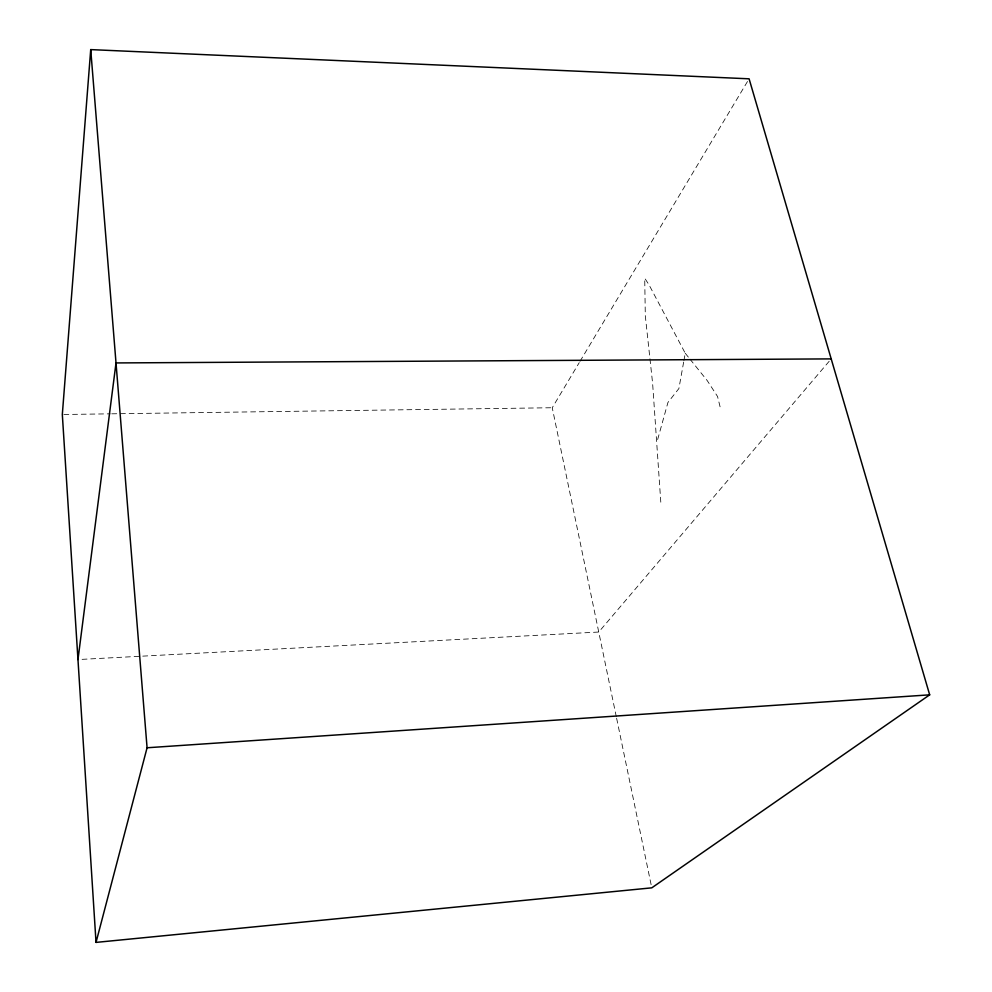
<?xml version="1.0" encoding="UTF-8"?>
<svg xmlns="http://www.w3.org/2000/svg" width="992" height="992" viewBox="0 0 992 992"><rect width="100%" height="100%" fill="white"/><g stroke="black" fill="none" stroke-linecap="round" stroke-linejoin="round"><path stroke-width="0.74" stroke-dasharray="4.96 3.72" d="M683.649 362.068L678.9 388.542L667.938 402.479L656.716 442.903M683.91 360.592L685.236 353.239L648.954 284.692L644.713 278.194L645.308 315.89L652.6 383.148L660.858 503.018M616.317 716.794L552.246 407.737L579.229 362.65M580.022 361.324L747.509 81.468M829.2 361.249L598.746 632.04L81.059 659.395M63.872 414.482L110.236 413.838M111.774 413.813L552.246 407.737M685.236 353.239L689.056 358M690.01 359.191L707.246 380.618L717.538 396.478L720.266 407.538M616.627 718.307L651.149 884.814"/><path stroke-width="1.49" d="M90.718 49.6L62.322 414.495L96.026 942.4L651.781 887.84L929.678 694.834L749.096 78.814L90.718 49.6L147.076 747.77L96.026 942.4M77.971 659.556L116.014 362.936L831.197 358.893M147.076 747.77L929.678 694.834"/></g></svg>
